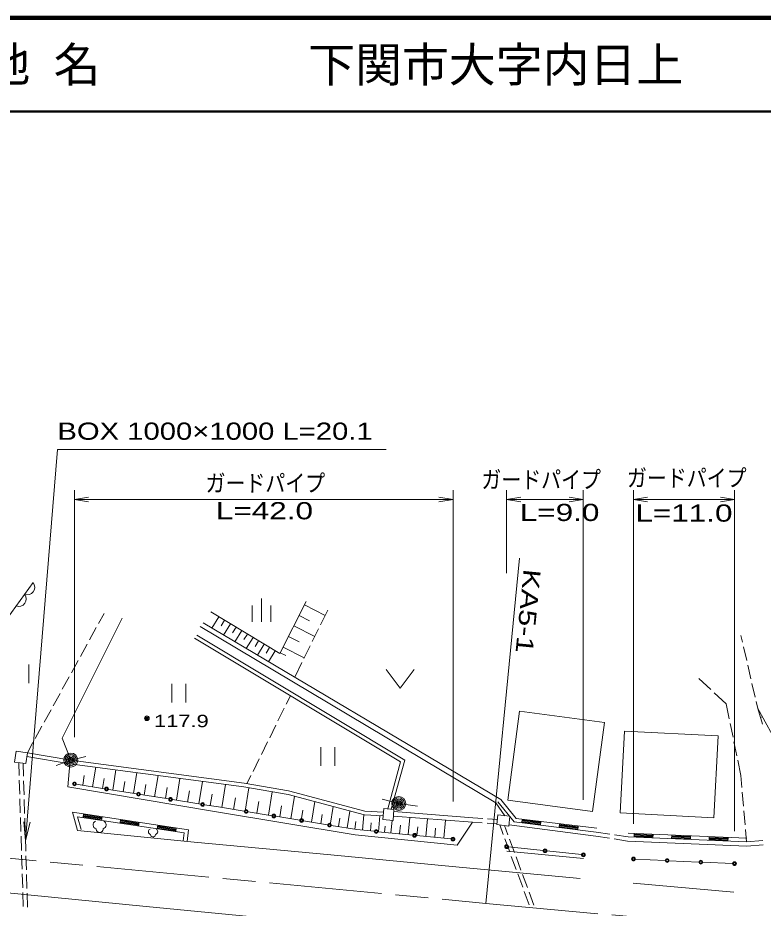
# Model space of a CAD drawing. Units: millimetres, scale not verified. Extents: x 40000 to 680000, y 20000 to 380000.
# Drawn here: x 374057 to 453554, y 285006 to 380000 of the extents above; entities that cross this region are included whole.
import ezdxf
from ezdxf.enums import TextEntityAlignment as Align

# ---------------------------------------------------------------- set-up
doc = ezdxf.new("R2010")
doc.units = ezdxf.units.MM
doc.header["$LTSCALE"] = 1000
doc.header["$PDMODE"] = 32
doc.header["$PDSIZE"] = 500
doc.linetypes.add('CHAIN', pattern=[18.5, 12, -1.5, 3.5, -1.5])
for name, color, linetype, lineweight in [('M-BMK', 2, 'CHAIN', 13), ('M-STR-HTXT', 7, 'Continuous', 13), ('M-STR-STRC', 7, 'Continuous', 13), ('M-TTL', 2, 'Continuous', 140), ('M-TTL-LINE', 7, 'Continuous', 50), ('M-WORK', 1, 'Continuous', 13)]:
    doc.layers.add(name, color=color, linetype=linetype, lineweight=lineweight)
doc.layers.add('M-TTL-TXT', color=7, linetype='Continuous')
doc.styles.add('ＭＳ ゴシック', font='')
doc.styles.add('ＭＳ Ｐゴシック', font='')
doc.styles.get('ＭＳ ゴシック').set_extended_font_data('MS Gothic')
doc.styles.get('ＭＳ Ｐゴシック').set_extended_font_data('MS PGothic')

# ---------------------------------------------------------------- blocks, each defined once
blk = doc.blocks.new('open_arrow')
at = {"color": 0, "linetype": 'Continuous', "lineweight": -2}
blk.add_lwpolyline([(7.5, 1.25), (0, 0), (7.5, -1.25)], dxfattribs=at)

msp = doc.modelspace()

# ---------------------------------------------------------------- linework, layer by layer
at = {"layer": 'M-BMK'}
msp.add_lwpolyline([(364052, 291204), (423977, 285520), (450299, 283096), (463116, 282169)], dxfattribs=at)
at = {"layer": 'M-STR-HTXT'}
for p, q in [((380097, 303263), (380097, 329609)), ((420477, 296394), (420477, 329609)), ((426193, 320760), (426193, 329609)), ((434366, 296568), (434366, 329609)), ((439712, 294009), (439712, 329609)), ((450494, 293222), (450494, 329609)), ((380097, 328609), (420477, 328609)), ((426193, 328609), (434366, 328609)), ((439712, 328609), (450494, 328609)), ((423977, 285520), (427572, 322351))]:
    msp.add_line(p, q, dxfattribs=at)
msp.add_lwpolyline([(374873, 292213), (378278, 333932), (413356, 333932)], dxfattribs=at)
at = {"layer": 'M-STR-STRC'}
for p, q in [((383317, 297749), (380295, 298232)), ((386734, 297203), (383712, 297686)), ((390152, 296657), (387129, 297140)), ((393569, 296111), (390547, 296594)), ((395475, 295806), (393964, 296048)), ((398215, 295358), (395475, 295806)), ((401175, 294873), (398609, 295293)), ((404136, 294389), (401570, 294809)), ((407096, 293904), (404531, 294324)), ((410231, 293391), (407491, 293839)), ((412081, 293208), (410231, 293391)), ((416179, 292802), (412479, 293168)), ((420278, 292397), (416577, 292763)), ((426392, 291546), (430081, 291153)), ((430478, 291110), (434167, 290717)), ((439912, 290239), (443106, 290092)), ((443506, 290074), (446700, 289927)), ((447100, 289908), (450294, 289761))]:
    msp.add_line(p, q, dxfattribs=at)
for centre, radius in [((380097, 298263), 200), ((380097, 298263), 160), ((380097, 298263), 120), ((380097, 298263), 100), ((383515, 297717), 200), ((383515, 297717), 160), ((383515, 297717), 120), ((383515, 297717), 100), ((386932, 297171), 200), ((386932, 297171), 160), ((386932, 297171), 120), ((386932, 297171), 100), ((390349, 296625), 200), ((390349, 296625), 160), ((390349, 296625), 120), ((390349, 296625), 100), ((393766, 296079), 200), ((393766, 296079), 160), ((393766, 296079), 120), ((393766, 296079), 100), ((398412, 295326), 200), ((398412, 295326), 160), ((398412, 295326), 120), ((398412, 295326), 100), ((401373, 294841), 200), ((401373, 294841), 160), ((401373, 294841), 120), ((401373, 294841), 100), ((404333, 294356), 200), ((404333, 294356), 160), ((404333, 294356), 120), ((404333, 294356), 100), ((407294, 293872), 200), ((407294, 293872), 160), ((407294, 293872), 120), ((407294, 293872), 100), ((412280, 293188), 200), ((412280, 293188), 160), ((412280, 293188), 120), ((412280, 293188), 100), ((416378, 292783), 200), ((416378, 292783), 160), ((416378, 292783), 120), ((416378, 292783), 100), ((420477, 292377), 200), ((420477, 292377), 160), ((420477, 292377), 120), ((420477, 292377), 100), ((426193, 291568), 200), ((426193, 291568), 160), ((426193, 291568), 120), ((426193, 291568), 100), ((430279, 291132), 200), ((430279, 291132), 160), ((430279, 291132), 120), ((430279, 291132), 100), ((434366, 290696), 200), ((434366, 290696), 160), ((434366, 290696), 120), ((434366, 290696), 100), ((439712, 290249), 200), ((439712, 290249), 160), ((439712, 290249), 120), ((439712, 290249), 100), ((443306, 290083), 200), ((443306, 290083), 160), ((443306, 290083), 120), ((443306, 290083), 100), ((446900, 289917), 200), ((446900, 289917), 160), ((446900, 289917), 120), ((446900, 289917), 100), ((450494, 289752), 200), ((450494, 289752), 160), ((450494, 289752), 120), ((450494, 289752), 100)]:
    msp.add_circle(centre, radius, dxfattribs=at)
at = {"layer": 'M-TTL'}
msp.add_line((680000, 380000), (40000, 380000), dxfattribs=at)
at = {"layer": 'M-TTL-LINE'}
msp.add_line((40000, 370000), (680000, 370000), dxfattribs=at)
at = {"layer": 'M-WORK'}
for p, q in [((363878, 303609), (375681, 319748)), ((399044, 315551), (399044, 317301)), ((400044, 315551), (400044, 318051)), ((401044, 315551), (401044, 317301)), ((404633, 317358), (406831, 316239)), ((382659, 315373), (383255, 316458)), ((406342, 315244), (407111, 316810)), ((393814, 315441), (425568, 296590)), ((395504, 316106), (394759, 314880)), ((396117, 315733), (395744, 315120)), ((404065, 316244), (405180, 315676)), ((381695, 313621), (382418, 314935)), ((396730, 315360), (395992, 314148)), ((397336, 314991), (396967, 314385)), ((397942, 314623), (397213, 313423)), ((403497, 315129), (405727, 313994)), ((405459, 313449), (406121, 314795)), ((398542, 314258), (398177, 313658)), ((399142, 313893), (398420, 312707)), ((399735, 313532), (399374, 312939)), ((402922, 313998), (404053, 313422)), ((451349, 313380), (451181, 314112)), ((380731, 311868), (381454, 313182)), ((400328, 313171), (399614, 311998)), ((400915, 312814), (400558, 312228)), ((402346, 312867), (404608, 311716)), ((404577, 311654), (405239, 313000)), ((451797, 311430), (451461, 312892)), ((401502, 312457), (400796, 311296)), ((402038, 312262), (402643, 311953)), ((375243, 309013), (375243, 311013)), ((379768, 310115), (380490, 311430)), ((403587, 309639), (404357, 311205)), ((452245, 309481), (451909, 310943)), ((413328, 310470), (414828, 308470)), ((414828, 308470), (416328, 310470)), ((378804, 308363), (379527, 309677)), ((390482, 308948), (390482, 306948)), ((391982, 306948), (391982, 308948)), ((446708, 309522), (447976, 308333)), ((452693, 307532), (452357, 308994)), ((377840, 306610), (378563, 307925)), ((448341, 307991), (449609, 306802)), ((402691, 306778), (403125, 307657)), ((452973, 306313), (452805, 307045)), ((376877, 304858), (377600, 306172)), ((401805, 304985), (402470, 306330)), ((449609, 306802), (449937, 305194)), ((453476, 304647), (452973, 306313)), ((453459, 305438), (453269, 305333)), ((375913, 303105), (376636, 304420)), ((400919, 303192), (401584, 304537)), ((450037, 304704), (450337, 303235)), ((375076, 301582), (375672, 302667)), ((400033, 301399), (400698, 302744)), ((406368, 302193), (406368, 300193)), ((407868, 300193), (407868, 302193)), ((450437, 302745), (450737, 301275)), ((379613, 300419), (375022, 301189)), ((379706, 300806), (375076, 301582)), ((374159, 300537), (374201, 299170)), ((374615, 300475), (374658, 299101)), ((399147, 299606), (399812, 300951)), ((450837, 300785), (451166, 299177)), ((382030, 297955), (382365, 300051)), ((384180, 297611), (384524, 299762)), ((386387, 297258), (386740, 299465)), ((374217, 298670), (374264, 297171)), ((374673, 298601), (374720, 297102)), ((380982, 298122), (381149, 299170)), ((383105, 297783), (383277, 298858)), ((385284, 297435), (385460, 298538)), ((388651, 296897), (389013, 299161)), ((390974, 296526), (391345, 298848)), ((393357, 296145), (393738, 298528)), ((398492, 298280), (398926, 299158)), ((451166, 299177), (451280, 297869)), ((387519, 297078), (387700, 298210)), ((389813, 296711), (389998, 297873)), ((392166, 296335), (392356, 297527)), ((395804, 295752), (396205, 298198)), ((398303, 295343), (398712, 297842)), ((400787, 294937), (401194, 297421)), ((451323, 297371), (451453, 295876)), ((374279, 296671), (374326, 295172)), ((374736, 296602), (374783, 295103)), ((394581, 295949), (394776, 297173)), ((397054, 295548), (397258, 296797)), ((403191, 294543), (403584, 296947)), ((427191, 294591), (425569, 296590)), ((399545, 295140), (399748, 296382)), ((401989, 294740), (402186, 295942)), ((404284, 294364), (404463, 295457)), ((405377, 294185), (405735, 296372)), ((407366, 293860), (407691, 295848)), ((426982, 294214), (425259, 296338)), ((374342, 294672), (374388, 293173)), ((374798, 294603), (374845, 293104)), ((380411, 293286), (379887, 295242)), ((379887, 295242), (392249, 293383)), ((380798, 293389), (380432, 294755)), ((380432, 294755), (391808, 293045)), ((381071, 295064), (381011, 294668)), ((381023, 294747), (383001, 294450)), ((381035, 294826), (383013, 294529)), ((381047, 294905), (383025, 294608)), ((381059, 294985), (383036, 294687)), ((382989, 294371), (383048, 294766)), ((406371, 294023), (406534, 295017)), ((408270, 293712), (408418, 294616)), ((409174, 293564), (409470, 295372)), ((410804, 293334), (410966, 294972)), ((412510, 293165), (412679, 294872)), ((414112, 294828), (422546, 294168)), ((414152, 295310), (422586, 294650)), ((415687, 292851), (415869, 294690)), ((417564, 292665), (417750, 294543)), ((422586, 294650), (423647, 294579)), ((424145, 294545), (425206, 294474)), ((435804, 293526), (427191, 294591)), ((427865, 294508), (427816, 294111)), ((451496, 295378), (451626, 293884)), ((385026, 294469), (384967, 294073)), ((384979, 294152), (386956, 293855)), ((384990, 294232), (386968, 293934)), ((385002, 294311), (386980, 294013)), ((385014, 294390), (386992, 294092)), ((386944, 293776), (387004, 294171)), ((388982, 293874), (388922, 293478)), ((388934, 293558), (390912, 293260)), ((388946, 293637), (390924, 293339)), ((388958, 293716), (390936, 293418)), ((388970, 293795), (390948, 293498)), ((390900, 293181), (390959, 293577)), ((409987, 293431), (410120, 294243)), ((411657, 293250), (411741, 294103)), ((413179, 293099), (413245, 293768)), ((413847, 293033), (413980, 294370)), ((414767, 292942), (414858, 293862)), ((416626, 292758), (416718, 293697)), ((419482, 292476), (419671, 294393)), ((422546, 294168), (423599, 294097)), ((424098, 294064), (425151, 293993)), ((425828, 292880), (425458, 293885)), ((426332, 292826), (425963, 293827)), ((435717, 292699), (426446, 293905)), ((435755, 293129), (426982, 294214)), ((429811, 293945), (427826, 294190)), ((429820, 294024), (427835, 294269)), ((429830, 294104), (427845, 294349)), ((429840, 294183), (427855, 294428)), ((429801, 293865), (429850, 294262)), ((431835, 294017), (431786, 293620)), ((433780, 293454), (431795, 293699)), ((433790, 293533), (431805, 293779)), ((433800, 293613), (431815, 293858)), ((433810, 293692), (431825, 293938)), ((433770, 293375), (433820, 293772)), ((374404, 292673), (374451, 291174)), ((374861, 292604), (374907, 291105)), ((391808, 293045), (391709, 292181)), ((392249, 293383), (392106, 292136)), ((418523, 292571), (418618, 293529)), ((437160, 292474), (435717, 292699)), ((437199, 292905), (435755, 293129)), ((439137, 292603), (437693, 292828)), ((451784, 292078), (439137, 292603)), ((451800, 292477), (439153, 293003)), ((439811, 292976), (439794, 292576)), ((441796, 292573), (439797, 292656)), ((441799, 292653), (439801, 292736)), ((441802, 292733), (439804, 292816)), ((441806, 292813), (439807, 292896)), ((441792, 292493), (441809, 292893)), ((443807, 292810), (443791, 292410)), ((445799, 292567), (443800, 292650)), ((445802, 292647), (443804, 292730)), ((445789, 292327), (445805, 292726)), ((447804, 292643), (447787, 292244)), ((451670, 293386), (451784, 292078)), ((426519, 291003), (426001, 292411)), ((427023, 290949), (426504, 292357)), ((439098, 292173), (437654, 292397)), ((451815, 291613), (439098, 292173)), ((445792, 292407), (443794, 292490)), ((445795, 292487), (443797, 292570)), ((449789, 292241), (447790, 292324)), ((449792, 292321), (447794, 292404)), ((449795, 292400), (447797, 292484)), ((449799, 292480), (447800, 292563)), ((449785, 292161), (449802, 292560)), ((451784, 292078), (453512, 292220)), ((451815, 291613), (453543, 291756)), ((426219, 291103), (434373, 290292)), ((374466, 290674), (374513, 289175)), ((374923, 290605), (374970, 289106)), ((427210, 289126), (426692, 290534)), ((427714, 289073), (427196, 290480)), ((374529, 288675), (374576, 287176)), ((374985, 288606), (375032, 287107)), ((427902, 287249), (427383, 288657)), ((428405, 287196), (427887, 288603)), ((439702, 287660), (450431, 286732)), ((374591, 286676), (374638, 285177)), ((375048, 286607), (375094, 285108)), ((428593, 285373), (428074, 286780)), ((429096, 285319), (428578, 286727))]:
    msp.add_line(p, q, dxfattribs=at)
for points in [[(394650, 316625), (401987, 312162), (404827, 317741)], [(379706, 300806), (378801, 303153), (385195, 315957)], [(393519, 315042), (425025, 296257), (425985, 294876)], [(413512, 295607), (414870, 300608), (392885, 313802)], [(413892, 295576), (415326, 300797), (393145, 314118)], [(452973, 306313), (455295, 302131), (463906, 303123), (477205, 304273), (477205, 306459), (473869, 313357)], [(378146, 300242), (379706, 300806), (381312, 301199)], [(422546, 294168), (420923, 291718), (410021, 292830), (395264, 295280), (379387, 297955), (379613, 300419)], [(379613, 300419), (398157, 297937), (402891, 297133), (411036, 294954), (413012, 294855)], [(379706, 300806), (398190, 298331), (402923, 297527), (411068, 295348), (413045, 295250)], [(495404, 276307), (484511, 277016), (473689, 277789), (460364, 278709), (446081, 279869), (432996, 280973), (418566, 282151), (405388, 283494), (387738, 285188), (372591, 286697), (356357, 288225), (342793, 289550), (328032, 291022), (313861, 292458), (295787, 294188), (275045, 296083), (262971, 297188), (245505, 298973), (232394, 300171)], [(412923, 296632), (414685, 296174), (416677, 295877)], [(380411, 293286), (392879, 292060), (407456, 290707), (420376, 289465), (434045, 288167)]]:
    msp.add_lwpolyline(points, dxfattribs=at)
for points in [[(427572, 306022), (426302, 296544), (435362, 295330), (436632, 304809)], [(438751, 303908), (448735, 303384), (448277, 294658), (438292, 295182)], [(373873, 301745), (375076, 301582), (374919, 300434), (373717, 300597)], [(413077, 295643), (412979, 294453), (414074, 294362), (414172, 295552)], [(425261, 294959), (426550, 294811), (426431, 293774), (425143, 293921)]]:
    msp.add_lwpolyline(points, close=True, dxfattribs=at)
for centre, radius in [((387821, 305267), 150), ((387821, 305267), 120), ((387821, 305267), 90), ((387821, 305267), 60), ((387821, 305267), 30), ((387821, 305267), 20), ((379706, 300806), 750), ((379706, 300806), 600), ((379706, 300806), 450), ((379706, 300806), 300), ((379706, 300806), 150), ((379706, 300806), 20), ((414685, 296174), 750), ((414685, 296174), 600), ((414685, 296174), 450), ((414685, 296174), 300), ((414685, 296174), 150), ((414685, 296174), 20)]:
    msp.add_circle(centre, radius, dxfattribs=at)
for centre, radius, start, end in [((375071, 319241), 793, 247.89644, 39.74646), ((374163, 317999), 793, 247.89644, 39.74646), ((382497, 293890), 419, 113.44836, 257.2818), ((383059, 293890), 419, 282.7182, 66.55164), ((382778, 293458), 374, 176.52859, 3.47141), ((388276, 293175), 299, 113.44836, 257.2818), ((388477, 292867), 267, 176.52859, 3.47141), ((388677, 293175), 299, 282.7182, 66.55164)]:
    msp.add_arc(centre, radius, start, end, dxfattribs=at)
for p in [(387821, 305267), (379706, 300806), (414685, 296174)]:
    msp.add_point(p, dxfattribs=at)

# ---------------------------------------------------------------- block references
at = {"layer": 'M-STR-HTXT', "xscale": 200, "yscale": 200}
for p in [(380097, 328609), (426193, 328609), (439712, 328609)]:
    msp.add_blockref('open_arrow', p, dxfattribs=at)
at = {"layer": 'M-STR-HTXT'}
for p, xscale, yscale, rotation in [((420477, 328609), 200, 200, 180), ((434366, 328609), 200, 200, 180), ((450494, 328609), 200, 200, 180), ((374873, 292213), 267, 267, 85.3)]:
    msp.add_blockref('open_arrow', p, dxfattribs=dict(at, xscale=xscale, yscale=yscale, rotation=rotation))

# ---------------------------------------------------------------- texts
at = {"layer": 'M-STR-HTXT', "style": 'ＭＳ Ｐゴシック', "width": 1.3}
msp.add_text('BOX 1000×1000 L=20.1', height=1833, dxfattribs=at).set_placement((378278, 334432), align=Align.BOTTOM_LEFT)
at = {"layer": 'M-STR-HTXT', "style": 'ＭＳ Ｐゴシック'}
for s, width, p in [('ガードパイプ', 0.85, (429873, 329261)), ('ガードパイプ', 0.85, (445402, 329439)), ('ガードパイプ', 0.85, (400459, 328884)), ('L=42.0', 1.4, (400360, 325944)), ('L=9.0', 1.4, (431840, 325763)), ('L=11.0', 1.4, (445103, 325695))]:
    msp.add_text(s, height=1833, dxfattribs=dict(at, width=width)).set_placement(p, align=Align.BOTTOM_CENTER)
at = {"layer": 'M-STR-HTXT', "style": 'ＭＳ Ｐゴシック', "width": 1.35}
msp.add_text('KA5-1', height=1833, rotation=264.425, dxfattribs=at).set_placement((427032, 316825), align=Align.BOTTOM_CENTER)
at = {"layer": 'M-TTL-TXT', "style": 'ＭＳ ゴシック'}
for s, p in [('地 名', (370380, 375000)), ('下関市大字内日上', (405024, 375000))]:
    msp.add_text(s, height=3666, dxfattribs=at).set_placement(p, align=Align.MIDDLE_LEFT)
at = {"layer": 'M-WORK', "style": 'ＭＳ Ｐゴシック', "width": 1.35}
msp.add_text('117.9', height=1320, dxfattribs=at).set_placement((391502, 303923), align=Align.BOTTOM_CENTER)

doc.saveas('drawing.dxf')
